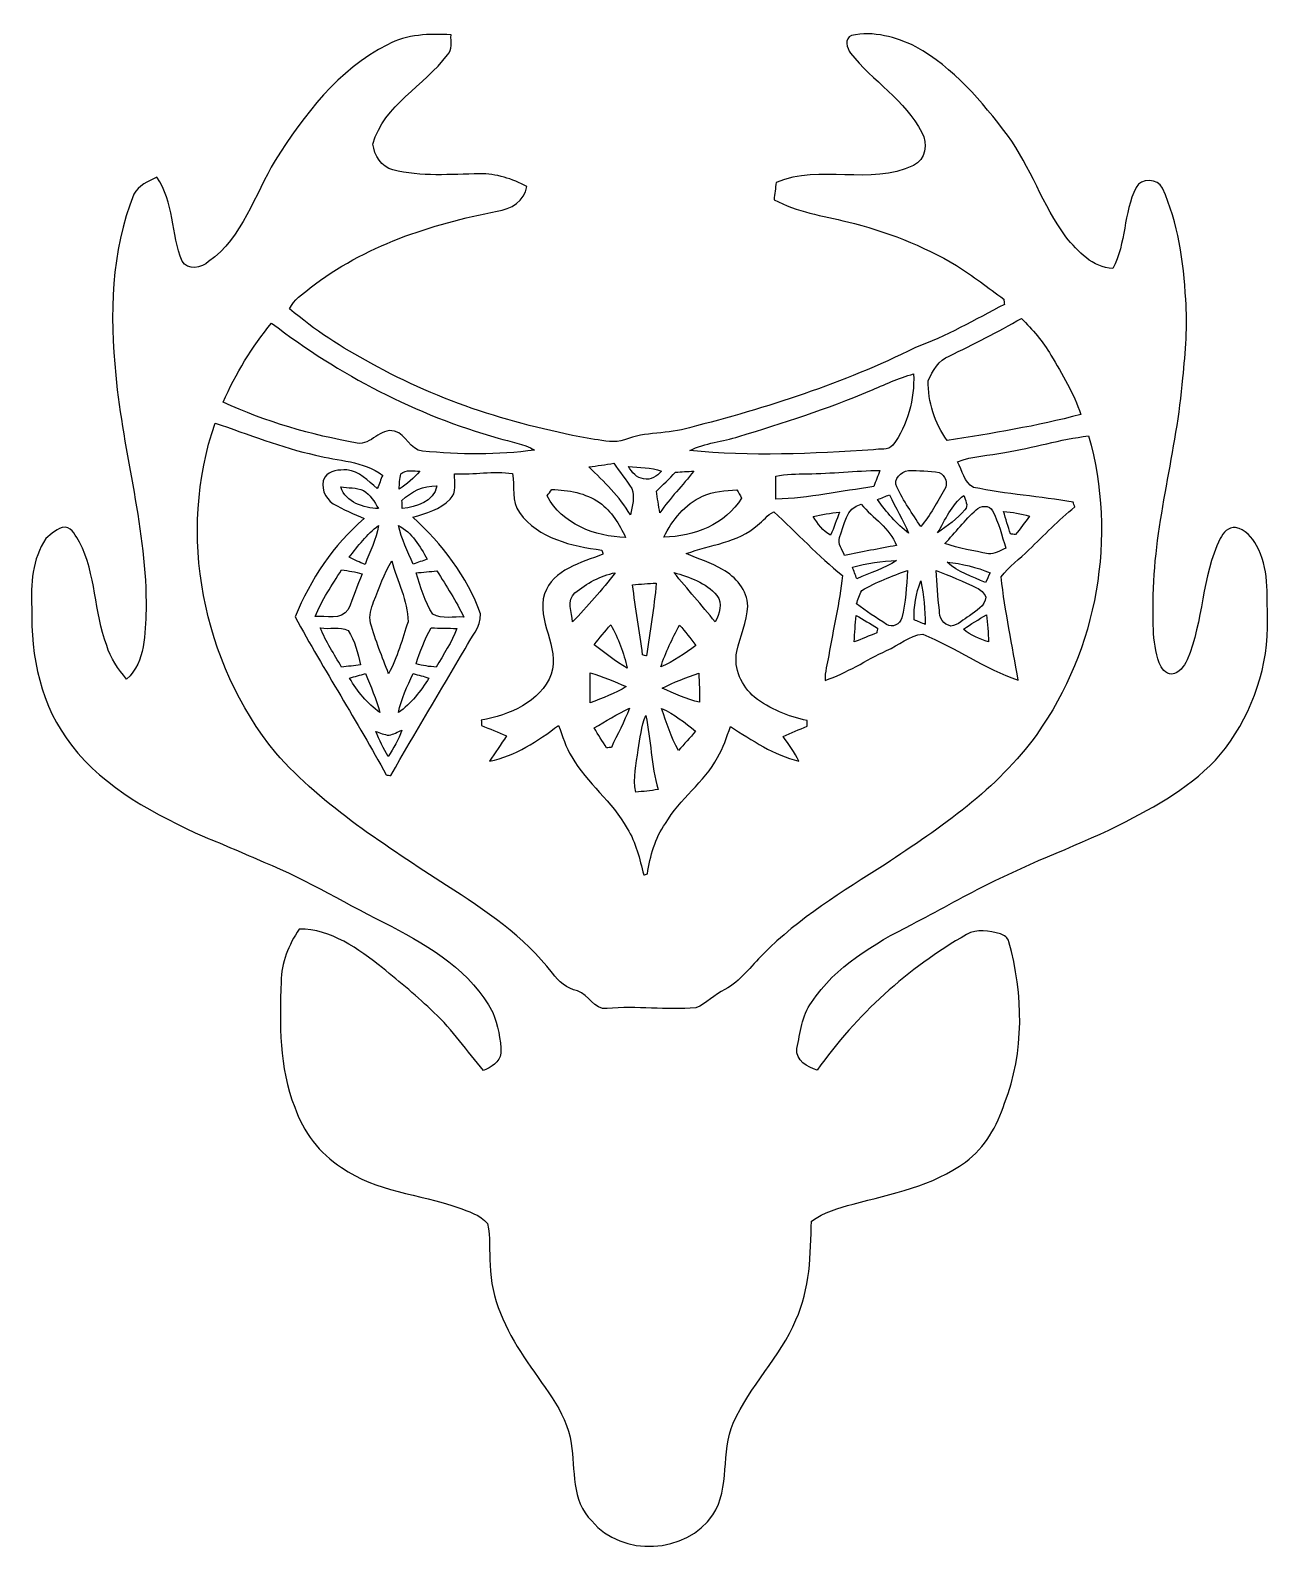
# Model space of a CAD drawing. Header units: centimetres. Extents: x -11.7 to 12, y -15 to 14.3.
import ezdxf

# ---------------------------------------------------------------- set-up
doc = ezdxf.new("R2010")
doc.units = ezdxf.units.CM
doc.header["$MEASUREMENT"] = 0
doc.layers.add('Layer 1', color=7, linetype='Continuous')

msp = doc.modelspace()

# ---------------------------------------------------------------- linework, layer by layer
at = {"layer": 'Layer 1', "color": 251}
for points, knots in [([(-4.85105, 14.02151), (-4.47993, 14.22506), (-4.04424, 14.23423), (-3.63185, 14.21201), (-3.63185, 14.21201), (-3.64137, 14.08112), (-3.59798, 13.92943), (-3.70205, 13.82642), (-3.70205, 13.82642), (-4.14302, 13.22917), (-4.91808, 12.87709), (-5.12868, 12.11615), (-5.12868, 12.11615), (-5.10469, 11.90449), (-4.96746, 11.67624), (-4.74839, 11.62156), (-4.74839, 11.62156), (-4.2037, 11.49138), (-3.63996, 11.53513), (-3.08575, 11.54959), (-3.08575, 11.54959), (-2.76895, 11.55136), (-2.45498, 11.4554), (-2.17805, 11.30476), (-2.17805, 11.30476), (-2.21721, 11.02184), (-2.48708, 10.8712), (-2.74884, 10.83169), (-2.74884, 10.83169), (-4.02131, 10.58439), (-5.29484, 10.16811), (-6.32989, 9.36307), (-6.32989, 9.36307), (-6.47488, 9.24701), (-6.64457, 9.13553), (-6.72606, 8.96197), (-6.72606, 8.96197), (-6.24981, 8.55521), (-5.72029, 8.21337), (-5.16855, 7.9188), (-5.16855, 7.9188), (-3.84598, 7.17374), (-2.3749, 6.72006), (-0.88441, 6.45619), (-0.88441, 6.45619), (-0.69603, 6.43255), (-0.49354, 6.37963), (-0.30798, 6.44843), (-0.30798, 6.44843), (0.08749, 6.61423), (0.52987, 6.54932), (0.93557, 6.68161), (0.93557, 6.68161), (2.41618, 7.05873), (3.88303, 7.52828), (5.25286, 8.21372), (5.25286, 8.21372), (5.85117, 8.43174), (6.40786, 8.74959), (6.96983, 9.04593), (6.96983, 9.04593), (6.96771, 9.07133), (6.96313, 9.12177), (6.96101, 9.14717), (6.96101, 9.14717), (6.65762, 9.36061), (6.36729, 9.59238), (6.05367, 9.79029), (6.05367, 9.79029), (5.40491, 10.17411), (4.69512, 10.45034), (3.96311, 10.62743), (3.96311, 10.62743), (3.48862, 10.74279), (2.99297, 10.81722), (2.55729, 11.05041), (2.55729, 11.05041), (2.57104, 11.16118), (2.5841, 11.27196), (2.5975, 11.38273), (2.5975, 11.38273), (3.43747, 11.73903), (4.39773, 11.31041), (5.22781, 11.70552), (5.22781, 11.70552), (5.45818, 11.81417), (5.51004, 12.12921), (5.38762, 12.33734), (5.38762, 12.33734), (5.07224, 12.96211), (4.44535, 13.32547), (4.0199, 13.8617), (4.0199, 13.8617), (3.95499, 13.9573), (3.89855, 14.14286), (4.04107, 14.1986), (4.04107, 14.1986), (4.46087, 14.29385), (4.89373, 14.16685), (5.27226, 13.98376), (5.27226, 13.98376), (5.99652, 13.58194), (6.53979, 12.93954), (7.0291, 12.28619), (7.0291, 12.28619), (7.47748, 11.68047), (7.70114, 10.94246), (8.15058, 10.33709), (8.15058, 10.33709), (8.38129, 10.05452), (8.66069, 9.75219), (9.05157, 9.73279), (9.05157, 9.73279), (9.30487, 10.2175), (9.24736, 10.79747), (9.49537, 11.2843), (9.49537, 11.2843), (9.58427, 11.47798), (9.91164, 11.45857), (10.00019, 11.27337), (10.00019, 11.27337), (10.30287, 10.60591), (10.40095, 9.86508), (10.44575, 9.14012), (10.44575, 9.14012), (10.48138, 8.63776), (10.44116, 8.13541), (10.39142, 7.63552), (10.39142, 7.63552), (10.27642, 6.23923), (9.84991, 4.88139), (9.8231, 3.47521), (9.8231, 3.47521), (9.82133, 3.04094), (9.79241, 2.59115), (9.93634, 2.17311), (9.93634, 2.17311), (9.97691, 2.07186), (10.05593, 1.95862), (10.17729, 1.95862), (10.17729, 1.95862), (10.31946, 1.97944), (10.41576, 2.10714), (10.4715, 2.23061), (10.4715, 2.23061), (10.79147, 2.97533), (10.74385, 3.82658), (11.10721, 4.55683), (11.10721, 4.55683), (11.15907, 4.67078), (11.26596, 4.78155), (11.40142, 4.76638), (11.40142, 4.76638), (11.5824, 4.73357), (11.71963, 4.58223), (11.80147, 4.42489), (11.80147, 4.42489), (12.04948, 4.00085), (11.99515, 3.48509), (12.01314, 3.0159), (12.01314, 3.0159), (12.03501, 2.13007), (11.73445, 1.24813), (11.20775, 0.5394), (11.20775, 0.5394), (10.71774, -0.09843), (9.99949, -0.49812), (9.30134, -0.86748), (9.30134, -0.86748), (8.42998, -1.31374), (7.49759, -1.62807), (6.63046, -2.08245), (6.63046, -2.08245), (6.14151, -2.31175), (5.6829, -2.59962), (5.19783, -2.83669), (5.19783, -2.83669), (4.47428, -3.20781), (3.73345, -3.6389), (3.27448, -4.33211), (3.27448, -4.33211), (3.09174, -4.59211), (3.05788, -4.9149), (2.99614, -5.21758), (2.99614, -5.21758), (2.96051, -5.44195), (3.20393, -5.57883), (3.38561, -5.63033), (3.38561, -5.63033), (4.13385, -4.56918), (5.11739, -3.67348), (6.24664, -3.03213), (6.24664, -3.03213), (6.44278, -2.91571), (6.68655, -2.95487), (6.89363, -3.02013), (6.89363, -3.02013), (6.96807, -3.04094), (7.03509, -3.0921), (7.05802, -3.169), (7.05802, -3.169), (7.33637, -4.17901), (7.35542, -5.27932), (6.97442, -6.26674), (6.97442, -6.26674), (6.83472, -6.6996), (6.59694, -7.11482), (6.22864, -7.39175), (6.22864, -7.39175), (5.59682, -7.85178), (4.81295, -8.00206), (4.07211, -8.19714), (4.07211, -8.19714), (3.79166, -8.26629), (3.51367, -8.36048), (3.27272, -8.52346), (3.27272, -8.52346), (3.25684, -9.16129), (3.24873, -9.82521), (2.97639, -10.41682), (2.97639, -10.41682), (2.67335, -11.13367), (2.09374, -11.68823), (1.77377, -12.3952), (1.77377, -12.3952), (1.53282, -12.95717), (1.72685, -13.62675), (1.38571, -14.15591), (1.38571, -14.15591), (0.87066, -14.90416), (-0.35489, -14.97083), (-0.93663, -14.27127), (-0.93663, -14.27127), (-1.33632, -13.88181), (-1.2513, -13.28808), (-1.32786, -12.78784), (-1.32786, -12.78784), (-1.42381, -12.13944), (-1.90112, -11.66036), (-2.23449, -11.12379), (-2.23449, -11.12379), (-2.58833, -10.60415), (-2.86985, -10.00584), (-2.88184, -9.36625), (-2.88184, -9.36625), (-2.90442, -9.10096), (-2.87655, -8.83285), (-2.93017, -8.57074), (-2.93017, -8.57074), (-3.07446, -8.40211), (-3.29883, -8.33931), (-3.4992, -8.26382), (-3.4992, -8.26382), (-4.23863, -7.99994), (-5.07506, -7.96678), (-5.72876, -7.49441), (-5.72876, -7.49441), (-6.1528, -7.23336), (-6.46642, -6.80967), (-6.62623, -6.34118), (-6.62623, -6.34118), (-6.92926, -5.58059), (-6.9148, -4.74274), (-6.88904, -3.93876), (-6.88904, -3.93876), (-6.88446, -3.57505), (-6.74017, -3.22827), (-6.54368, -2.9277), (-6.54368, -2.9277), (-5.9242, -2.92347), (-5.40914, -3.3087), (-4.94348, -3.67277), (-4.94348, -3.67277), (-4.60798, -3.94758), (-4.27214, -4.2231), (-3.95923, -4.52367), (-3.95923, -4.52367), (-3.60433, -4.86163), (-3.32387, -5.26591), (-3.01061, -5.64021), (-3.01061, -5.64021), (-2.86456, -5.57177), (-2.69699, -5.48499), (-2.67476, -5.30366), (-2.67476, -5.30366), (-2.67864, -5.03873), (-2.73544, -4.77167), (-2.82998, -4.52473), (-2.82998, -4.52473), (-3.24062, -3.74721), (-4.02308, -3.26672), (-4.77943, -2.87373), (-4.77943, -2.87373), (-5.59576, -2.47121), (-6.37364, -1.99108), (-7.21607, -1.64324), (-7.21607, -1.64324), (-7.59566, -1.48061), (-7.97243, -1.31269), (-8.3566, -1.16099), (-8.3566, -1.16099), (-9.29746, -0.73343), (-10.25984, -0.23848), (-10.90436, 0.59443), (-10.90436, 0.59443), (-11.4868, 1.33456), (-11.68894, 2.30293), (-11.66495, 3.22792), (-11.66495, 3.22792), (-11.68894, 3.68229), (-11.65684, 4.1656), (-11.39684, 4.55542), (-11.39684, 4.55542), (-11.28889, 4.64467), (-11.17565, 4.76497), (-11.02713, 4.77485), (-11.02713, 4.77485), (-10.88214, 4.75544), (-10.82005, 4.59952), (-10.75267, 4.49051), (-10.75267, 4.49051), (-10.42917, 3.87562), (-10.47362, 3.15172), (-10.22985, 2.51001), (-10.22985, 2.51001), (-10.15788, 2.26624), (-10.01183, 2.05458), (-9.84814, 1.86372), (-9.84814, 1.86372), (-9.47455, 2.19639), (-9.50031, 2.73544), (-9.47491, 3.19193), (-9.47491, 3.19193), (-9.45656, 4.71241), (-9.91658, 6.18208), (-10.05628, 7.68738), (-10.05628, 7.68738), (-10.17517, 8.84943), (-10.14871, 10.05911), (-9.70986, 11.15624), (-9.70986, 11.15624), (-9.62801, 11.3284), (-9.42904, 11.40037), (-9.27171, 11.48539), (-9.27171, 11.48539), (-8.9341, 11.00808), (-9.00113, 10.39566), (-8.78664, 9.87249), (-8.78664, 9.87249), (-8.68363, 9.69363), (-8.4074, 9.73843), (-8.27617, 9.86472), (-8.27617, 9.86472), (-7.61541, 10.33251), (-7.40481, 11.14284), (-7.00193, 11.80077), (-7.00193, 11.80077), (-6.45195, 12.67566), (-5.79191, 13.5449), (-4.85105, 14.02151), (-4.85105, 14.02151), (-4.85105, 14.02151), (-4.85105, 14.02151), (-4.85105, 14.02151)], [0, 0, 0, 0, 0.01086957, 0.01086957, 0.01086957, 0.01086957, 0.02173913, 0.02173913, 0.02173913, 0.02173913, 0.0326087, 0.0326087, 0.0326087, 0.0326087, 0.04347826, 0.04347826, 0.04347826, 0.04347826, 0.05434783, 0.05434783, 0.05434783, 0.05434783, 0.06521739, 0.06521739, 0.06521739, 0.06521739, 0.07608696, 0.07608696, 0.07608696, 0.07608696, 0.08695652, 0.08695652, 0.08695652, 0.08695652, 0.09782609, 0.09782609, 0.09782609, 0.09782609, 0.10869565, 0.10869565, 0.10869565, 0.10869565, 0.11956522, 0.11956522, 0.11956522, 0.11956522, 0.13043478, 0.13043478, 0.13043478, 0.13043478, 0.14130435, 0.14130435, 0.14130435, 0.14130435, 0.15217391, 0.15217391, 0.15217391, 0.15217391, 0.16304348, 0.16304348, 0.16304348, 0.16304348, 0.17391304, 0.17391304, 0.17391304, 0.17391304, 0.18478261, 0.18478261, 0.18478261, 0.18478261, 0.19565217, 0.19565217, 0.19565217, 0.19565217, 0.20652174, 0.20652174, 0.20652174, 0.20652174, 0.2173913, 0.2173913, 0.2173913, 0.2173913, 0.22826087, 0.22826087, 0.22826087, 0.22826087, 0.23913043, 0.23913043, 0.23913043, 0.23913043, 0.25, 0.25, 0.25, 0.25, 0.26086957, 0.26086957, 0.26086957, 0.26086957, 0.27173913, 0.27173913, 0.27173913, 0.27173913, 0.2826087, 0.2826087, 0.2826087, 0.2826087, 0.29347826, 0.29347826, 0.29347826, 0.29347826, 0.30434783, 0.30434783, 0.30434783, 0.30434783, 0.31521739, 0.31521739, 0.31521739, 0.31521739, 0.32608696, 0.32608696, 0.32608696, 0.32608696, 0.33695652, 0.33695652, 0.33695652, 0.33695652, 0.34782609, 0.34782609, 0.34782609, 0.34782609, 0.35869565, 0.35869565, 0.35869565, 0.35869565, 0.36956522, 0.36956522, 0.36956522, 0.36956522, 0.38043478, 0.38043478, 0.38043478, 0.38043478, 0.39130435, 0.39130435, 0.39130435, 0.39130435, 0.40217391, 0.40217391, 0.40217391, 0.40217391, 0.41304348, 0.41304348, 0.41304348, 0.41304348, 0.42391304, 0.42391304, 0.42391304, 0.42391304, 0.43478261, 0.43478261, 0.43478261, 0.43478261, 0.44565217, 0.44565217, 0.44565217, 0.44565217, 0.45652174, 0.45652174, 0.45652174, 0.45652174, 0.4673913, 0.4673913, 0.4673913, 0.4673913, 0.47826087, 0.47826087, 0.47826087, 0.47826087, 0.48913043, 0.48913043, 0.48913043, 0.48913043, 0.5, 0.5, 0.5, 0.5, 0.51086957, 0.51086957, 0.51086957, 0.51086957, 0.52173913, 0.52173913, 0.52173913, 0.52173913, 0.5326087, 0.5326087, 0.5326087, 0.5326087, 0.54347826, 0.54347826, 0.54347826, 0.54347826, 0.55434783, 0.55434783, 0.55434783, 0.55434783, 0.56521739, 0.56521739, 0.56521739, 0.56521739, 0.57608696, 0.57608696, 0.57608696, 0.57608696, 0.58695652, 0.58695652, 0.58695652, 0.58695652, 0.59782609, 0.59782609, 0.59782609, 0.59782609, 0.60869565, 0.60869565, 0.60869565, 0.60869565, 0.61956522, 0.61956522, 0.61956522, 0.61956522, 0.63043478, 0.63043478, 0.63043478, 0.63043478, 0.64130435, 0.64130435, 0.64130435, 0.64130435, 0.65217391, 0.65217391, 0.65217391, 0.65217391, 0.66304348, 0.66304348, 0.66304348, 0.66304348, 0.67391304, 0.67391304, 0.67391304, 0.67391304, 0.68478261, 0.68478261, 0.68478261, 0.68478261, 0.69565217, 0.69565217, 0.69565217, 0.69565217, 0.70652174, 0.70652174, 0.70652174, 0.70652174, 0.7173913, 0.7173913, 0.7173913, 0.7173913, 0.72826087, 0.72826087, 0.72826087, 0.72826087, 0.73913043, 0.73913043, 0.73913043, 0.73913043, 0.75, 0.75, 0.75, 0.75, 0.76086957, 0.76086957, 0.76086957, 0.76086957, 0.77173913, 0.77173913, 0.77173913, 0.77173913, 0.7826087, 0.7826087, 0.7826087, 0.7826087, 0.79347826, 0.79347826, 0.79347826, 0.79347826, 0.80434783, 0.80434783, 0.80434783, 0.80434783, 0.81521739, 0.81521739, 0.81521739, 0.81521739, 0.82608696, 0.82608696, 0.82608696, 0.82608696, 0.83695652, 0.83695652, 0.83695652, 0.83695652, 0.84782609, 0.84782609, 0.84782609, 0.84782609, 0.85869565, 0.85869565, 0.85869565, 0.85869565, 0.86956522, 0.86956522, 0.86956522, 0.86956522, 0.88043478, 0.88043478, 0.88043478, 0.88043478, 0.89130435, 0.89130435, 0.89130435, 0.89130435, 0.90217391, 0.90217391, 0.90217391, 0.90217391, 0.91304348, 0.91304348, 0.91304348, 0.91304348, 0.92391304, 0.92391304, 0.92391304, 0.92391304, 0.93478261, 0.93478261, 0.93478261, 0.93478261, 0.94565217, 0.94565217, 0.94565217, 0.94565217, 0.95652174, 0.95652174, 0.95652174, 0.95652174, 0.9673913, 0.9673913, 0.9673913, 0.9673913, 0.97826087, 0.97826087, 0.97826087, 0.97826087, 1, 1, 1, 1]), ([(-7.99712, 7.17444), (-7.18573, 6.78956), (-6.31084, 6.54544), (-5.42925, 6.38563), (-5.42925, 6.38563), (-5.16043, 6.34294), (-4.99428, 6.68831), (-4.71488, 6.61599), (-4.71488, 6.61599), (-4.48345, 6.55849), (-4.42278, 6.25157), (-4.17689, 6.23464), (-4.17689, 6.23464), (-3.46463, 6.16303), (-2.73932, 6.15456), (-2.02988, 6.2544), (-2.02988, 6.2544), (-2.24578, 6.37575), (-2.4952, 6.4135), (-2.72909, 6.483), (-2.72909, 6.483), (-4.30213, 6.92503), (-5.77462, 7.69373), (-7.06896, 8.68609), (-7.06896, 8.68609), (-7.45243, 8.23172), (-7.75582, 7.71631), (-7.99712, 7.17444), (-7.99712, 7.17444), (-7.99712, 7.17444), (-7.99712, 7.17444), (-7.99712, 7.17444)], [0, 0, 0, 0, 0.11111111, 0.11111111, 0.11111111, 0.11111111, 0.22222222, 0.22222222, 0.22222222, 0.22222222, 0.33333333, 0.33333333, 0.33333333, 0.33333333, 0.44444444, 0.44444444, 0.44444444, 0.44444444, 0.55555556, 0.55555556, 0.55555556, 0.55555556, 0.66666667, 0.66666667, 0.66666667, 0.66666667, 0.77777778, 0.77777778, 0.77777778, 0.77777778, 1, 1, 1, 1]), ([(5.9115, 8.05462), (5.70759, 7.97877), (5.59894, 7.77416), (5.51251, 7.5886), (5.51251, 7.5886), (5.49804, 7.17585), (5.63915, 6.77157), (5.8734, 6.43396), (5.8734, 6.43396), (6.73206, 6.57225), (7.59284, 6.71089), (8.43421, 6.93491), (8.43421, 6.93491), (8.30121, 7.34025), (8.07755, 7.70784), (7.86236, 8.07332), (7.86236, 8.07332), (7.71066, 8.33579), (7.50887, 8.56333), (7.29544, 8.77641), (7.29544, 8.77641), (6.84424, 8.51711), (6.37893, 8.28287), (5.9115, 8.05462), (5.9115, 8.05462), (5.9115, 8.05462), (5.9115, 8.05462), (5.9115, 8.05462)], [0, 0, 0, 0, 0.125, 0.125, 0.125, 0.125, 0.25, 0.25, 0.25, 0.25, 0.375, 0.375, 0.375, 0.375, 0.5, 0.5, 0.5, 0.5, 0.625, 0.625, 0.625, 0.625, 0.75, 0.75, 0.75, 0.75, 1, 1, 1, 1]), ([(4.39314, 7.38928), (3.57787, 7.04003), (2.72944, 6.7758), (1.88348, 6.51334), (1.88348, 6.51334), (1.57233, 6.41597), (1.23754, 6.39163), (0.94262, 6.24734), (0.94262, 6.24734), (2.11067, 6.11717), (3.29248, 6.18913), (4.46334, 6.25898), (4.46334, 6.25898), (4.58082, 6.28086), (4.74239, 6.24452), (4.83588, 6.34471), (4.83588, 6.34471), (5.11881, 6.73841), (5.25462, 7.22701), (5.22993, 7.71137), (5.22993, 7.71137), (4.93995, 7.63552), (4.66937, 7.50252), (4.39314, 7.38928), (4.39314, 7.38928), (4.39314, 7.38928), (4.39314, 7.38928), (4.39314, 7.38928)], [0, 0, 0, 0, 0.125, 0.125, 0.125, 0.125, 0.25, 0.25, 0.25, 0.25, 0.375, 0.375, 0.375, 0.375, 0.5, 0.5, 0.5, 0.5, 0.625, 0.625, 0.625, 0.625, 0.75, 0.75, 0.75, 0.75, 1, 1, 1, 1]), ([(-8.15375, 6.77051), (-8.88083, 4.65138), (-8.40281, 2.18334), (-6.99135, 0.45226), (-6.99135, 0.45226), (-6.06707, -0.59337), (-4.87116, -1.33138), (-3.71863, -2.09515), (-3.71863, -2.09515), (-2.97674, -2.56293), (-2.2292, -3.06564), (-1.69086, -3.77119), (-1.69086, -3.77119), (-1.57163, -3.93383), (-1.4097, -4.06259), (-1.21003, -4.11233), (-1.21003, -4.11233), (-0.99307, -4.18183), (-0.89253, -4.48028), (-0.64241, -4.44923), (-0.64241, -4.44923), (-0.07514, -4.39879), (0.49248, -4.48134), (1.05904, -4.43936), (1.05904, -4.43936), (1.26118, -4.35222), (1.41852, -4.18641), (1.61396, -4.08446), (1.61396, -4.08446), (1.91558, -3.92924), (2.11243, -3.63996), (2.34774, -3.40572), (2.34774, -3.40572), (3.03389, -2.71639), (3.86927, -2.20521), (4.68559, -1.68698), (4.68559, -1.68698), (5.74957, -0.98496), (6.83789, -0.24589), (7.59037, 0.80433), (7.59037, 0.80433), (8.75418, 2.43381), (9.13165, 4.59952), (8.58379, 6.52604), (8.58379, 6.52604), (8.04263, 6.4583), (7.51911, 6.29638), (6.98112, 6.20959), (6.98112, 6.20959), (6.67914, 6.14045), (6.35988, 6.14645), (6.0706, 6.0258), (6.0706, 6.0258), (6.17255, 5.87093), (6.19513, 5.62469), (6.37928, 5.53861), (6.37928, 5.53861), (7.00899, 5.40597), (7.65422, 5.36469), (8.28887, 5.25639), (8.28887, 5.25639), (8.29627, 5.23311), (8.31144, 5.18654), (8.31885, 5.16326), (8.31885, 5.16326), (8.007, 4.91067), (7.73148, 4.61821), (7.43938, 4.34375), (7.43938, 4.34375), (7.26369, 4.16842), (7.05802, 4.01884), (6.90633, 3.8227), (6.90633, 3.8227), (6.98641, 3.15877), (7.12082, 2.5019), (7.23477, 1.84256), (7.23477, 1.84256), (6.59412, 2.0641), (6.03321, 2.46556), (5.40879, 2.72309), (5.40879, 2.72309), (5.15303, 2.70722), (4.94418, 2.50931), (4.71276, 2.40983), (4.71276, 2.40983), (4.31835, 2.22709), (3.95005, 1.97732), (3.53766, 1.83833), (3.53766, 1.83833), (3.52601, 1.99954), (3.57928, 2.15583), (3.60433, 2.31352), (3.60433, 2.31352), (3.69076, 2.82469), (3.81282, 3.33022), (3.86927, 3.84634), (3.86927, 3.84634), (3.40113, 4.22169), (2.99614, 4.66619), (2.55199, 5.06659), (2.55199, 5.06659), (2.42641, 5.01403), (2.3495, 4.89303), (2.24261, 4.81401), (2.24261, 4.81401), (1.86408, 4.47746), (1.32962, 4.43971), (0.87454, 4.26791), (0.87454, 4.26791), (1.10455, 4.16419), (1.3529, 4.09998), (1.56774, 3.96346), (1.56774, 3.96346), (1.82562, 3.82834), (2.04541, 3.56447), (2.05246, 3.26355), (2.05246, 3.26355), (2.03729, 2.96228), (1.91206, 2.68111), (1.84538, 2.39042), (1.84538, 2.39042), (1.77165, 2.06304), (1.94169, 1.72755), (2.18511, 1.51518), (2.18511, 1.51518), (2.47897, 1.29011), (2.83034, 1.15041), (3.18876, 1.06715), (3.18876, 1.06715), (3.19017, 1.0414), (3.19334, 0.98989), (3.19476, 0.96449), (3.19476, 0.96449), (3.042, 0.89429), (2.88572, 0.83291), (2.73297, 0.76376), (2.73297, 0.76376), (2.83986, 0.61031), (2.95134, 0.45826), (3.03389, 0.28963), (3.03389, 0.28963), (2.55199, 0.40675), (2.13678, 0.69144), (1.72367, 0.95215), (1.72367, 0.95215), (1.64853, 0.75248), (1.58362, 0.5461), (1.47567, 0.36054), (1.47567, 0.36054), (1.21955, -0.11783), (0.74859, -0.43074), (0.47942, -0.90135), (0.47942, -0.90135), (0.27305, -1.18357), (0.18733, -1.52718), (0.12982, -1.8669), (0.12982, -1.8669), (0.11254, -1.87254), (0.07726, -1.88419), (0.05962, -1.89018), (0.05962, -1.89018), (-0.01905, -1.58397), (-0.08643, -1.26859), (-0.25647, -0.9973), (-0.25647, -0.9973), (-0.5394, -0.48613), (-1.02941, -0.133), (-1.31868, 0.37359), (-1.31868, 0.37359), (-1.43581, 0.55951), (-1.49613, 0.77188), (-1.57198, 0.97578), (-1.57198, 0.97578), (-1.96991, 0.6791), (-2.39783, 0.39053), (-2.89243, 0.28928), (-2.89243, 0.28928), (-2.79259, 0.45579), (-2.67088, 0.60784), (-2.57175, 0.77505), (-2.57175, 0.77505), (-2.73015, 0.84279), (-2.88925, 0.91017), (-3.048, 0.97578), (-3.048, 0.97578), (-3.04906, 1.00083), (-3.05118, 1.05163), (-3.05223, 1.07668), (-3.05223, 1.07668), (-2.52271, 1.17828), (-1.92334, 1.4157), (-1.71027, 1.95721), (-1.71027, 1.95721), (-1.53776, 2.47932), (-2.00872, 2.97956), (-1.83903, 3.49779), (-1.83903, 3.49779), (-1.67852, 3.96663), (-1.13171, 4.09328), (-0.72178, 4.25803), (-0.72178, 4.25803), (-0.72672, 4.27778), (-0.7366, 4.31659), (-0.74154, 4.33599), (-0.74154, 4.33599), (-1.31339, 4.41537), (-1.96286, 4.55154), (-2.31916, 5.05389), (-2.31916, 5.05389), (-2.48003, 5.27297), (-2.40665, 5.55378), (-2.45392, 5.80284), (-2.45392, 5.80284), (-2.82011, 5.85435), (-3.19511, 5.78344), (-3.56411, 5.79896), (-3.56411, 5.79896), (-3.56694, 5.63492), (-3.51719, 5.43525), (-3.6509, 5.31036), (-3.6509, 5.31036), (-3.83787, 5.11563), (-4.11127, 5.04155), (-4.3628, 4.96817), (-4.3628, 4.96817), (-3.80612, 4.45347), (-3.32105, 3.83328), (-3.06599, 3.11326), (-3.06599, 3.11326), (-3.05611, 2.85609), (-3.2579, 2.66312), (-3.36303, 2.44687), (-3.36303, 2.44687), (-3.83434, 1.63548), (-4.32188, 0.83291), (-4.78473, 0.01623), (-4.78473, 0.01623), (-4.80695, 0.0187), (-4.85105, 0.02364), (-4.87327, 0.02575), (-4.87327, 0.02575), (-5.42925, 1.05163), (-6.06249, 2.03341), (-6.62093, 3.05753), (-6.62093, 3.05753), (-6.32495, 3.77331), (-5.88821, 4.43759), (-5.29414, 4.94065), (-5.29414, 4.94065), (-5.49381, 5.03132), (-5.70054, 5.10928), (-5.88786, 5.22499), (-5.88786, 5.22499), (-6.04943, 5.32941), (-6.14856, 5.55166), (-6.05261, 5.73476), (-6.05261, 5.73476), (-5.963, 5.86669), (-5.77286, 5.87622), (-5.63033, 5.87128), (-5.63033, 5.87128), (-5.38551, 5.85294), (-5.22323, 5.66314), (-5.0486, 5.5185), (-5.0486, 5.5185), (-4.99745, 5.59329), (-4.98475, 5.69348), (-4.93959, 5.76862), (-4.93959, 5.76862), (-5.31354, 6.05084), (-5.79473, 6.0392), (-6.22723, 6.15774), (-6.22723, 6.15774), (-6.88904, 6.29638), (-7.51381, 6.56026), (-8.15375, 6.77051), (-8.15375, 6.77051), (-8.15375, 6.77051), (-8.15375, 6.77051), (-8.15375, 6.77051)], [0, 0, 0, 0, 0.01408451, 0.01408451, 0.01408451, 0.01408451, 0.02816901, 0.02816901, 0.02816901, 0.02816901, 0.04225352, 0.04225352, 0.04225352, 0.04225352, 0.05633803, 0.05633803, 0.05633803, 0.05633803, 0.07042254, 0.07042254, 0.07042254, 0.07042254, 0.08450704, 0.08450704, 0.08450704, 0.08450704, 0.09859155, 0.09859155, 0.09859155, 0.09859155, 0.11267606, 0.11267606, 0.11267606, 0.11267606, 0.12676056, 0.12676056, 0.12676056, 0.12676056, 0.14084507, 0.14084507, 0.14084507, 0.14084507, 0.15492958, 0.15492958, 0.15492958, 0.15492958, 0.16901408, 0.16901408, 0.16901408, 0.16901408, 0.18309859, 0.18309859, 0.18309859, 0.18309859, 0.1971831, 0.1971831, 0.1971831, 0.1971831, 0.21126761, 0.21126761, 0.21126761, 0.21126761, 0.22535211, 0.22535211, 0.22535211, 0.22535211, 0.23943662, 0.23943662, 0.23943662, 0.23943662, 0.25352113, 0.25352113, 0.25352113, 0.25352113, 0.26760563, 0.26760563, 0.26760563, 0.26760563, 0.28169014, 0.28169014, 0.28169014, 0.28169014, 0.29577465, 0.29577465, 0.29577465, 0.29577465, 0.30985915, 0.30985915, 0.30985915, 0.30985915, 0.32394366, 0.32394366, 0.32394366, 0.32394366, 0.33802817, 0.33802817, 0.33802817, 0.33802817, 0.35211268, 0.35211268, 0.35211268, 0.35211268, 0.36619718, 0.36619718, 0.36619718, 0.36619718, 0.38028169, 0.38028169, 0.38028169, 0.38028169, 0.3943662, 0.3943662, 0.3943662, 0.3943662, 0.4084507, 0.4084507, 0.4084507, 0.4084507, 0.42253521, 0.42253521, 0.42253521, 0.42253521, 0.43661972, 0.43661972, 0.43661972, 0.43661972, 0.45070423, 0.45070423, 0.45070423, 0.45070423, 0.46478873, 0.46478873, 0.46478873, 0.46478873, 0.47887324, 0.47887324, 0.47887324, 0.47887324, 0.49295775, 0.49295775, 0.49295775, 0.49295775, 0.50704225, 0.50704225, 0.50704225, 0.50704225, 0.52112676, 0.52112676, 0.52112676, 0.52112676, 0.53521127, 0.53521127, 0.53521127, 0.53521127, 0.54929577, 0.54929577, 0.54929577, 0.54929577, 0.56338028, 0.56338028, 0.56338028, 0.56338028, 0.57746479, 0.57746479, 0.57746479, 0.57746479, 0.5915493, 0.5915493, 0.5915493, 0.5915493, 0.6056338, 0.6056338, 0.6056338, 0.6056338, 0.61971831, 0.61971831, 0.61971831, 0.61971831, 0.63380282, 0.63380282, 0.63380282, 0.63380282, 0.64788732, 0.64788732, 0.64788732, 0.64788732, 0.66197183, 0.66197183, 0.66197183, 0.66197183, 0.67605634, 0.67605634, 0.67605634, 0.67605634, 0.69014085, 0.69014085, 0.69014085, 0.69014085, 0.70422535, 0.70422535, 0.70422535, 0.70422535, 0.71830986, 0.71830986, 0.71830986, 0.71830986, 0.73239437, 0.73239437, 0.73239437, 0.73239437, 0.74647887, 0.74647887, 0.74647887, 0.74647887, 0.76056338, 0.76056338, 0.76056338, 0.76056338, 0.77464789, 0.77464789, 0.77464789, 0.77464789, 0.78873239, 0.78873239, 0.78873239, 0.78873239, 0.8028169, 0.8028169, 0.8028169, 0.8028169, 0.81690141, 0.81690141, 0.81690141, 0.81690141, 0.83098592, 0.83098592, 0.83098592, 0.83098592, 0.84507042, 0.84507042, 0.84507042, 0.84507042, 0.85915493, 0.85915493, 0.85915493, 0.85915493, 0.87323944, 0.87323944, 0.87323944, 0.87323944, 0.88732394, 0.88732394, 0.88732394, 0.88732394, 0.90140845, 0.90140845, 0.90140845, 0.90140845, 0.91549296, 0.91549296, 0.91549296, 0.91549296, 0.92957746, 0.92957746, 0.92957746, 0.92957746, 0.94366197, 0.94366197, 0.94366197, 0.94366197, 0.95774648, 0.95774648, 0.95774648, 0.95774648, 0.97183099, 0.97183099, 0.97183099, 0.97183099, 1, 1, 1, 1]), ([(-4.59387, 5.79579), (-4.62068, 5.70159), (-4.61786, 5.60317), (-4.62562, 5.5051), (-4.62562, 5.5051), (-4.47322, 5.59364), (-4.34799, 5.71959), (-4.22734, 5.84588), (-4.22734, 5.84588), (-4.34869, 5.85611), (-4.49333, 5.88469), (-4.59387, 5.79579), (-4.59387, 5.79579), (-4.59387, 5.79579), (-4.59387, 5.79579), (-4.59387, 5.79579)], [0, 0, 0, 0, 0.2, 0.2, 0.2, 0.2, 0.4, 0.4, 0.4, 0.4, 0.6, 0.6, 0.6, 0.6, 1, 1, 1, 1]), ([(-0.98989, 5.93055), (-0.69779, 5.64797), (-0.40464, 5.36399), (-0.19509, 5.01156), (-0.19509, 5.01156), (-0.16228, 5.17772), (-0.10442, 5.35234), (-0.16757, 5.51744), (-0.16757, 5.51744), (-0.27834, 5.68325), (-0.4064, 5.83671), (-0.51435, 6.00463), (-0.51435, 6.00463), (-0.67098, 5.96794), (-0.83114, 5.95348), (-0.98989, 5.93055), (-0.98989, 5.93055), (-0.98989, 5.93055), (-0.98989, 5.93055), (-0.98989, 5.93055)], [0, 0, 0, 0, 0.16666667, 0.16666667, 0.16666667, 0.16666667, 0.33333333, 0.33333333, 0.33333333, 0.33333333, 0.5, 0.5, 0.5, 0.5, 0.66666667, 0.66666667, 0.66666667, 0.66666667, 1, 1, 1, 1]), ([(-0.23319, 5.93513), (-0.16298, 5.83212), (-0.07867, 5.71429), (0.05715, 5.70301), (0.05715, 5.70301), (0.19967, 5.66138), (0.31327, 5.75557), (0.40076, 5.8487), (0.40076, 5.8487), (0.19897, 5.92279), (-0.02187, 5.91961), (-0.23319, 5.93513), (-0.23319, 5.93513), (-0.23319, 5.93513), (-0.23319, 5.93513), (-0.23319, 5.93513)], [0, 0, 0, 0, 0.2, 0.2, 0.2, 0.2, 0.4, 0.4, 0.4, 0.4, 0.6, 0.6, 0.6, 0.6, 1, 1, 1, 1]), ([(3.19193, 5.79967), (2.9905, 5.79226), (2.788, 5.79579), (2.59045, 5.75204), (2.59045, 5.75204), (2.5908, 5.64233), (2.59186, 5.42255), (2.59221, 5.31283), (2.59221, 5.31283), (3.22298, 5.33012), (3.84387, 5.46806), (4.46793, 5.55272), (4.46793, 5.55272), (4.50674, 5.65644), (4.54625, 5.76016), (4.58399, 5.86423), (4.58399, 5.86423), (4.11903, 5.85858), (3.65689, 5.80037), (3.19193, 5.79967), (3.19193, 5.79967), (3.19193, 5.79967), (3.19193, 5.79967), (3.19193, 5.79967)], [0, 0, 0, 0, 0.14285714, 0.14285714, 0.14285714, 0.14285714, 0.28571429, 0.28571429, 0.28571429, 0.28571429, 0.42857143, 0.42857143, 0.42857143, 0.42857143, 0.57142857, 0.57142857, 0.57142857, 0.57142857, 0.71428571, 0.71428571, 0.71428571, 0.71428571, 1, 1, 1, 1]), ([(4.91102, 5.54602), (5.0359, 5.27756), (5.20806, 5.03379), (5.36998, 4.78684), (5.36998, 4.78684), (5.55272, 5.00309), (5.68149, 5.2578), (5.82471, 5.50016), (5.82471, 5.50016), (5.90409, 5.60952), (5.83565, 5.7718), (5.72241, 5.82542), (5.72241, 5.82542), (5.52697, 5.85223), (5.32836, 5.86423), (5.13186, 5.85929), (5.13186, 5.85929), (4.99075, 5.84412), (4.83482, 5.69348), (4.91102, 5.54602), (4.91102, 5.54602), (4.91102, 5.54602), (4.91102, 5.54602), (4.91102, 5.54602)], [0, 0, 0, 0, 0.14285714, 0.14285714, 0.14285714, 0.14285714, 0.28571429, 0.28571429, 0.28571429, 0.28571429, 0.42857143, 0.42857143, 0.42857143, 0.42857143, 0.57142857, 0.57142857, 0.57142857, 0.57142857, 0.71428571, 0.71428571, 0.71428571, 0.71428571, 1, 1, 1, 1]), ([(-4.57306, 5.28532), (-4.57129, 5.24792), (-4.56777, 5.17313), (-4.566, 5.13574), (-4.566, 5.13574), (-4.29683, 5.16114), (-3.95993, 5.26027), (-3.90454, 5.56542), (-3.90454, 5.56542), (-4.16348, 5.57636), (-4.39138, 5.46065), (-4.57306, 5.28532), (-4.57306, 5.28532), (-4.57306, 5.28532), (-4.57306, 5.28532), (-4.57306, 5.28532)], [0, 0, 0, 0, 0.2, 0.2, 0.2, 0.2, 0.4, 0.4, 0.4, 0.4, 0.6, 0.6, 0.6, 0.6, 1, 1, 1, 1]), ([(0.66851, 5.82789), (0.54857, 5.70548), (0.42651, 5.58518), (0.30233, 5.467), (0.30233, 5.467), (0.32244, 5.32836), (0.34537, 5.19007), (0.36971, 5.05143), (0.36971, 5.05143), (0.56268, 5.33541), (0.81033, 5.5753), (1.01776, 5.84729), (1.01776, 5.84729), (0.90135, 5.84376), (0.78387, 5.836), (0.66851, 5.82789), (0.66851, 5.82789), (0.66851, 5.82789), (0.66851, 5.82789), (0.66851, 5.82789)], [0, 0, 0, 0, 0.16666667, 0.16666667, 0.16666667, 0.16666667, 0.33333333, 0.33333333, 0.33333333, 0.33333333, 0.5, 0.5, 0.5, 0.5, 0.66666667, 0.66666667, 0.66666667, 0.66666667, 1, 1, 1, 1]), ([(-5.74463, 5.54602), (-5.64727, 5.24334), (-5.30754, 5.14491), (-5.0232, 5.13186), (-5.0232, 5.13186), (-5.09905, 5.26239), (-5.18266, 5.39856), (-5.31178, 5.48146), (-5.31178, 5.48146), (-5.44654, 5.54073), (-5.60282, 5.52344), (-5.74463, 5.54602), (-5.74463, 5.54602), (-5.74463, 5.54602), (-5.74463, 5.54602), (-5.74463, 5.54602)], [0, 0, 0, 0, 0.2, 0.2, 0.2, 0.2, 0.4, 0.4, 0.4, 0.4, 0.6, 0.6, 0.6, 0.6, 1, 1, 1, 1]), ([(-1.70145, 5.49769), (-1.73214, 5.45641), (-1.76283, 5.41549), (-1.79282, 5.37422), (-1.79282, 5.37422), (-1.50742, 4.82812), (-0.87207, 4.59811), (-0.28893, 4.578), (-0.28893, 4.578), (-0.40323, 4.83235), (-0.55845, 5.07894), (-0.78634, 5.24581), (-0.78634, 5.24581), (-1.05304, 5.43313), (-1.38254, 5.48887), (-1.70145, 5.49769), (-1.70145, 5.49769), (-1.70145, 5.49769), (-1.70145, 5.49769), (-1.70145, 5.49769)], [0, 0, 0, 0, 0.16666667, 0.16666667, 0.16666667, 0.16666667, 0.33333333, 0.33333333, 0.33333333, 0.33333333, 0.5, 0.5, 0.5, 0.5, 0.66666667, 0.66666667, 0.66666667, 0.66666667, 1, 1, 1, 1]), ([(1.18921, 5.37139), (0.85125, 5.21829), (0.60572, 4.91278), (0.44591, 4.5847), (0.44591, 4.5847), (1.022, 4.59246), (1.62172, 4.82741), (1.93604, 5.334), (1.93604, 5.334), (1.90571, 5.38727), (1.87572, 5.44054), (1.84609, 5.49381), (1.84609, 5.49381), (1.62384, 5.47476), (1.39735, 5.45994), (1.18921, 5.37139), (1.18921, 5.37139), (1.18921, 5.37139), (1.18921, 5.37139), (1.18921, 5.37139)], [0, 0, 0, 0, 0.16666667, 0.16666667, 0.16666667, 0.16666667, 0.33333333, 0.33333333, 0.33333333, 0.33333333, 0.5, 0.5, 0.5, 0.5, 0.66666667, 0.66666667, 0.66666667, 0.66666667, 1, 1, 1, 1]), ([(4.54166, 5.30331), (4.70747, 5.0613), (4.90537, 4.84117), (5.13574, 4.65878), (5.13574, 4.65878), (5.03096, 4.91314), (4.88421, 5.14703), (4.76885, 5.39644), (4.76885, 5.39644), (4.6923, 5.36716), (4.6168, 5.33576), (4.54166, 5.30331), (4.54166, 5.30331), (4.54166, 5.30331), (4.54166, 5.30331), (4.54166, 5.30331)], [0, 0, 0, 0, 0.2, 0.2, 0.2, 0.2, 0.4, 0.4, 0.4, 0.4, 0.6, 0.6, 0.6, 0.6, 1, 1, 1, 1]), ([(5.69136, 4.66549), (5.87622, 4.79954), (6.06848, 4.93254), (6.21489, 5.10999), (6.21489, 5.10999), (6.2932, 5.18866), (6.21383, 5.29696), (6.19442, 5.38339), (6.19442, 5.38339), (5.95877, 5.2003), (5.836, 4.91808), (5.69136, 4.66549), (5.69136, 4.66549), (5.69136, 4.66549), (5.69136, 4.66549), (5.69136, 4.66549)], [0, 0, 0, 0, 0.2, 0.2, 0.2, 0.2, 0.4, 0.4, 0.4, 0.4, 0.6, 0.6, 0.6, 0.6, 1, 1, 1, 1]), ([(3.30518, 4.9784), (3.39725, 4.84576), (3.48968, 4.69477), (3.64102, 4.62386), (3.64102, 4.62386), (3.70487, 4.76814), (3.75779, 4.91702), (3.80824, 5.06624), (3.80824, 5.06624), (3.63855, 5.04649), (3.47098, 5.01826), (3.30518, 4.9784), (3.30518, 4.9784), (3.30518, 4.9784), (3.30518, 4.9784), (3.30518, 4.9784)], [0, 0, 0, 0, 0.2, 0.2, 0.2, 0.2, 0.4, 0.4, 0.4, 0.4, 0.6, 0.6, 0.6, 0.6, 1, 1, 1, 1]), ([(3.81388, 4.57906), (3.76802, 4.45488), (3.86927, 4.3434), (3.90842, 4.23228), (3.90842, 4.23228), (4.23968, 4.29824), (4.57059, 4.36774), (4.90432, 4.42383), (4.90432, 4.42383), (4.78049, 4.7565), (4.45064, 4.95088), (4.22945, 5.21335), (4.22945, 5.21335), (3.92606, 5.1562), (3.90701, 4.8066), (3.81388, 4.57906), (3.81388, 4.57906), (3.81388, 4.57906), (3.81388, 4.57906), (3.81388, 4.57906)], [0, 0, 0, 0, 0.16666667, 0.16666667, 0.16666667, 0.16666667, 0.33333333, 0.33333333, 0.33333333, 0.33333333, 0.5, 0.5, 0.5, 0.5, 0.66666667, 0.66666667, 0.66666667, 0.66666667, 1, 1, 1, 1]), ([(6.42937, 5.10646), (6.21312, 4.90714), (6.03038, 4.67536), (5.82895, 4.46123), (5.82895, 4.46123), (6.10023, 4.37127), (6.38316, 4.31976), (6.66362, 4.26649), (6.66362, 4.26649), (6.78392, 4.24568), (6.88657, 4.33352), (6.99523, 4.37021), (6.99523, 4.37021), (6.92856, 4.61433), (6.85765, 4.86128), (6.74582, 5.08917), (6.74582, 5.08917), (6.68796, 5.20594), (6.51192, 5.19395), (6.42937, 5.10646), (6.42937, 5.10646), (6.42937, 5.10646), (6.42937, 5.10646), (6.42937, 5.10646)], [0, 0, 0, 0, 0.14285714, 0.14285714, 0.14285714, 0.14285714, 0.28571429, 0.28571429, 0.28571429, 0.28571429, 0.42857143, 0.42857143, 0.42857143, 0.42857143, 0.57142857, 0.57142857, 0.57142857, 0.57142857, 0.71428571, 0.71428571, 0.71428571, 0.71428571, 1, 1, 1, 1]), ([(6.95572, 5.07718), (6.99558, 4.93219), (7.04427, 4.78966), (7.08625, 4.64503), (7.08625, 4.64503), (7.11024, 4.64185), (7.15892, 4.6355), (7.18291, 4.63233), (7.18291, 4.63233), (7.27392, 4.74874), (7.366, 4.86445), (7.45067, 4.98546), (7.45067, 4.98546), (7.28945, 5.03343), (7.12294, 5.06413), (6.95572, 5.07718), (6.95572, 5.07718), (6.95572, 5.07718), (6.95572, 5.07718), (6.95572, 5.07718)], [0, 0, 0, 0, 0.16666667, 0.16666667, 0.16666667, 0.16666667, 0.33333333, 0.33333333, 0.33333333, 0.33333333, 0.5, 0.5, 0.5, 0.5, 0.66666667, 0.66666667, 0.66666667, 0.66666667, 1, 1, 1, 1]), ([(-5.582, 4.19911), (-5.48499, 4.14584), (-5.38339, 4.1021), (-5.28038, 4.06153), (-5.28038, 4.06153), (-5.18583, 4.30601), (-5.06236, 4.54307), (-5.02038, 4.80448), (-5.02038, 4.80448), (-5.24757, 4.64432), (-5.41161, 4.41466), (-5.582, 4.19911), (-5.582, 4.19911), (-5.582, 4.19911), (-5.582, 4.19911), (-5.582, 4.19911)], [0, 0, 0, 0, 0.2, 0.2, 0.2, 0.2, 0.4, 0.4, 0.4, 0.4, 0.6, 0.6, 0.6, 0.6, 1, 1, 1, 1]), ([(-4.64079, 4.80589), (-4.57659, 4.54942), (-4.46864, 4.30706), (-4.35469, 4.06929), (-4.35469, 4.06929), (-4.26508, 4.09928), (-4.17583, 4.13067), (-4.08623, 4.16207), (-4.08623, 4.16207), (-4.22945, 4.40372), (-4.37656, 4.67854), (-4.64079, 4.80589), (-4.64079, 4.80589), (-4.64079, 4.80589), (-4.64079, 4.80589), (-4.64079, 4.80589)], [0, 0, 0, 0, 0.2, 0.2, 0.2, 0.2, 0.4, 0.4, 0.4, 0.4, 0.6, 0.6, 0.6, 0.6, 1, 1, 1, 1]), ([(-5.11493, 3.34751), (-5.16467, 3.21769), (-5.20982, 3.07869), (-5.17243, 2.93723), (-5.17243, 2.93723), (-5.08423, 2.60491), (-4.94947, 2.28776), (-4.82847, 1.96674), (-4.82847, 1.96674), (-4.65949, 2.27965), (-4.5653, 2.62714), (-4.45594, 2.96333), (-4.45594, 2.96333), (-4.45735, 3.37009), (-4.66796, 3.74544), (-4.7685, 4.13314), (-4.7685, 4.13314), (-4.91031, 3.88373), (-5.00909, 3.6135), (-5.11493, 3.34751), (-5.11493, 3.34751), (-5.11493, 3.34751), (-5.11493, 3.34751), (-5.11493, 3.34751)], [0, 0, 0, 0, 0.14285714, 0.14285714, 0.14285714, 0.14285714, 0.28571429, 0.28571429, 0.28571429, 0.28571429, 0.42857143, 0.42857143, 0.42857143, 0.42857143, 0.57142857, 0.57142857, 0.57142857, 0.57142857, 0.71428571, 0.71428571, 0.71428571, 0.71428571, 1, 1, 1, 1]), ([(4.05906, 4.01144), (4.08587, 3.93594), (4.11409, 3.86045), (4.14338, 3.78566), (4.14338, 3.78566), (4.39667, 3.90349), (4.67078, 3.9811), (4.90502, 4.13667), (4.90502, 4.13667), (4.61962, 4.12397), (4.33564, 4.08199), (4.05906, 4.01144), (4.05906, 4.01144), (4.05906, 4.01144), (4.05906, 4.01144), (4.05906, 4.01144)], [0, 0, 0, 0, 0.2, 0.2, 0.2, 0.2, 0.4, 0.4, 0.4, 0.4, 0.6, 0.6, 0.6, 0.6, 1, 1, 1, 1]), ([(5.87622, 4.10422), (6.07589, 3.90419), (6.36199, 3.83293), (6.6107, 3.71228), (6.6107, 3.71228), (6.63928, 3.77543), (6.66821, 3.83893), (6.69678, 3.90208), (6.69678, 3.90208), (6.43502, 4.00756), (6.15738, 4.07776), (5.87622, 4.10422), (5.87622, 4.10422), (5.87622, 4.10422), (5.87622, 4.10422), (5.87622, 4.10422)], [0, 0, 0, 0, 0.2, 0.2, 0.2, 0.2, 0.4, 0.4, 0.4, 0.4, 0.6, 0.6, 0.6, 0.6, 1, 1, 1, 1]), ([(-5.73017, 3.95746), (-5.9122, 3.66677), (-6.10658, 3.37961), (-6.23746, 3.06105), (-6.23746, 3.06105), (-6.03074, 3.08398), (-5.73229, 2.98203), (-5.60529, 3.20005), (-5.60529, 3.20005), (-5.49875, 3.41948), (-5.43172, 3.65584), (-5.33435, 3.8795), (-5.33435, 3.8795), (-5.46312, 3.91795), (-5.59717, 3.93947), (-5.73017, 3.95746), (-5.73017, 3.95746), (-5.73017, 3.95746), (-5.73017, 3.95746), (-5.73017, 3.95746)], [0, 0, 0, 0, 0.16666667, 0.16666667, 0.16666667, 0.16666667, 0.33333333, 0.33333333, 0.33333333, 0.33333333, 0.5, 0.5, 0.5, 0.5, 0.66666667, 0.66666667, 0.66666667, 0.66666667, 1, 1, 1, 1]), ([(-4.30248, 3.89819), (-4.21287, 3.62938), (-4.13526, 3.34751), (-3.9818, 3.10727), (-3.9818, 3.10727), (-3.80365, 3.00214), (-3.58069, 3.07199), (-3.38631, 3.04941), (-3.38631, 3.04941), (-3.5373, 3.35739), (-3.71969, 3.64843), (-3.90313, 3.93771), (-3.90313, 3.93771), (-4.03648, 3.92677), (-4.16983, 3.91336), (-4.30248, 3.89819), (-4.30248, 3.89819), (-4.30248, 3.89819), (-4.30248, 3.89819), (-4.30248, 3.89819)], [0, 0, 0, 0, 0.16666667, 0.16666667, 0.16666667, 0.16666667, 0.33333333, 0.33333333, 0.33333333, 0.33333333, 0.5, 0.5, 0.5, 0.5, 0.66666667, 0.66666667, 0.66666667, 0.66666667, 1, 1, 1, 1]), ([(-1.2573, 3.51402), (-1.41852, 3.37397), (-1.32009, 3.14254), (-1.30351, 2.95875), (-1.30351, 2.95875), (-1.01918, 3.26249), (-0.73801, 3.57258), (-0.48542, 3.90278), (-0.48542, 3.90278), (-0.77117, 3.84387), (-1.03576, 3.70276), (-1.2573, 3.51402), (-1.2573, 3.51402), (-1.2573, 3.51402), (-1.2573, 3.51402), (-1.2573, 3.51402)], [0, 0, 0, 0, 0.2, 0.2, 0.2, 0.2, 0.4, 0.4, 0.4, 0.4, 0.6, 0.6, 0.6, 0.6, 1, 1, 1, 1]), ([(0.63747, 3.90701), (0.89676, 3.58881), (1.17087, 3.28295), (1.42699, 2.96157), (1.42699, 2.96157), (1.51201, 3.11115), (1.58221, 3.31999), (1.45838, 3.46816), (1.45838, 3.46816), (1.25942, 3.71722), (0.93063, 3.81423), (0.63747, 3.90701), (0.63747, 3.90701), (0.63747, 3.90701), (0.63747, 3.90701), (0.63747, 3.90701)], [0, 0, 0, 0, 0.2, 0.2, 0.2, 0.2, 0.4, 0.4, 0.4, 0.4, 0.6, 0.6, 0.6, 0.6, 1, 1, 1, 1]), ([(4.23721, 3.56094), (4.19029, 3.48227), (4.16736, 3.39231), (4.13561, 3.30659), (4.13561, 3.30659), (4.32506, 3.17077), (4.51309, 3.03354), (4.71311, 2.91289), (4.71311, 2.91289), (4.81612, 2.83669), (4.97911, 2.91888), (5.00521, 3.03706), (5.00521, 3.03706), (5.07753, 3.3341), (5.09799, 3.64102), (5.11457, 3.94511), (5.11457, 3.94511), (4.81259, 3.8414), (4.51344, 3.7211), (4.23721, 3.56094), (4.23721, 3.56094), (4.23721, 3.56094), (4.23721, 3.56094), (4.23721, 3.56094)], [0, 0, 0, 0, 0.14285714, 0.14285714, 0.14285714, 0.14285714, 0.28571429, 0.28571429, 0.28571429, 0.28571429, 0.42857143, 0.42857143, 0.42857143, 0.42857143, 0.57142857, 0.57142857, 0.57142857, 0.57142857, 0.71428571, 0.71428571, 0.71428571, 0.71428571, 1, 1, 1, 1]), ([(5.66173, 3.94723), (5.67866, 3.69323), (5.69101, 3.43888), (5.72488, 3.18629), (5.72488, 3.18629), (5.70971, 3.04588), (5.80778, 2.90266), (5.94713, 2.88078), (5.94713, 2.88078), (6.08683, 2.89384), (6.18737, 3.01202), (6.30343, 3.07799), (6.30343, 3.07799), (6.41985, 3.17465), (6.61141, 3.2579), (6.61211, 3.43641), (6.61211, 3.43641), (6.5846, 3.51825), (6.51651, 3.58034), (6.43925, 3.61491), (6.43925, 3.61491), (6.18561, 3.73839), (5.92208, 3.83928), (5.66173, 3.94723), (5.66173, 3.94723), (5.66173, 3.94723), (5.66173, 3.94723), (5.66173, 3.94723)], [0, 0, 0, 0, 0.125, 0.125, 0.125, 0.125, 0.25, 0.25, 0.25, 0.25, 0.375, 0.375, 0.375, 0.375, 0.5, 0.5, 0.5, 0.5, 0.625, 0.625, 0.625, 0.625, 0.75, 0.75, 0.75, 0.75, 1, 1, 1, 1]), ([(-0.15416, 3.67065), (-0.09843, 3.22263), (-0.01552, 2.77813), (0.03845, 2.32974), (0.03845, 2.32974), (0.05786, 2.3241), (0.09666, 2.31281), (0.11606, 2.30752), (0.11606, 2.30752), (0.1778, 2.77213), (0.25929, 3.23391), (0.30092, 3.70099), (0.30092, 3.70099), (0.14887, 3.69993), (-0.00353, 3.68371), (-0.15416, 3.67065), (-0.15416, 3.67065), (-0.15416, 3.67065), (-0.15416, 3.67065), (-0.15416, 3.67065)], [0, 0, 0, 0, 0.16666667, 0.16666667, 0.16666667, 0.16666667, 0.33333333, 0.33333333, 0.33333333, 0.33333333, 0.5, 0.5, 0.5, 0.5, 0.66666667, 0.66666667, 0.66666667, 0.66666667, 1, 1, 1, 1]), ([(5.24369, 2.99791), (5.29625, 2.97639), (5.40103, 2.93335), (5.45359, 2.91183), (5.45359, 2.91183), (5.44407, 3.19087), (5.43207, 3.47133), (5.36681, 3.74403), (5.36681, 3.74403), (5.27897, 3.50626), (5.22746, 3.25226), (5.24369, 2.99791), (5.24369, 2.99791), (5.24369, 2.99791), (5.24369, 2.99791), (5.24369, 2.99791)], [0, 0, 0, 0, 0.2, 0.2, 0.2, 0.2, 0.4, 0.4, 0.4, 0.4, 0.6, 0.6, 0.6, 0.6, 1, 1, 1, 1]), ([(4.13244, 3.08434), (4.1148, 2.91606), (4.09963, 2.74708), (4.09434, 2.57775), (4.09434, 2.57775), (4.23968, 2.62996), (4.38009, 2.69452), (4.52473, 2.74814), (4.52473, 2.74814), (4.52861, 2.77178), (4.53602, 2.81834), (4.5399, 2.84198), (4.5399, 2.84198), (4.40337, 2.92171), (4.26896, 3.00567), (4.13244, 3.08434), (4.13244, 3.08434), (4.13244, 3.08434), (4.13244, 3.08434), (4.13244, 3.08434)], [0, 0, 0, 0, 0.16666667, 0.16666667, 0.16666667, 0.16666667, 0.33333333, 0.33333333, 0.33333333, 0.33333333, 0.5, 0.5, 0.5, 0.5, 0.66666667, 0.66666667, 0.66666667, 0.66666667, 1, 1, 1, 1]), ([(6.18807, 2.82152), (6.32425, 2.70051), (6.4964, 2.63454), (6.66679, 2.57739), (6.66679, 2.57739), (6.66679, 2.75061), (6.64281, 2.92312), (6.62481, 3.09457), (6.62481, 3.09457), (6.47594, 3.00849), (6.3306, 2.91712), (6.18807, 2.82152), (6.18807, 2.82152), (6.18807, 2.82152), (6.18807, 2.82152), (6.18807, 2.82152)], [0, 0, 0, 0, 0.2, 0.2, 0.2, 0.2, 0.4, 0.4, 0.4, 0.4, 0.6, 0.6, 0.6, 0.6, 1, 1, 1, 1]), ([(-6.13833, 2.84374), (-6.02615, 2.58198), (-5.87446, 2.33997), (-5.73088, 2.09444), (-5.73088, 2.09444), (-5.60881, 2.10679), (-5.48675, 2.12019), (-5.36469, 2.13395), (-5.36469, 2.13395), (-5.4229, 2.35832), (-5.46982, 2.60032), (-5.60246, 2.794), (-5.60246, 2.794), (-5.76439, 2.87867), (-5.96512, 2.81693), (-6.13833, 2.84374), (-6.13833, 2.84374), (-6.13833, 2.84374), (-6.13833, 2.84374), (-6.13833, 2.84374)], [0, 0, 0, 0, 0.16666667, 0.16666667, 0.16666667, 0.16666667, 0.33333333, 0.33333333, 0.33333333, 0.33333333, 0.5, 0.5, 0.5, 0.5, 0.66666667, 0.66666667, 0.66666667, 0.66666667, 1, 1, 1, 1]), ([(-4.0132, 2.8448), (-4.13949, 2.62855), (-4.22346, 2.39148), (-4.30283, 2.15512), (-4.30283, 2.15512), (-4.17618, 2.12019), (-4.04566, 2.10361), (-3.91442, 2.09233), (-3.91442, 2.09233), (-3.78001, 2.33751), (-3.61633, 2.56928), (-3.52072, 2.83386), (-3.52072, 2.83386), (-3.68476, 2.8388), (-3.84951, 2.84198), (-4.0132, 2.8448), (-4.0132, 2.8448), (-4.0132, 2.8448), (-4.0132, 2.8448), (-4.0132, 2.8448)], [0, 0, 0, 0, 0.16666667, 0.16666667, 0.16666667, 0.16666667, 0.33333333, 0.33333333, 0.33333333, 0.33333333, 0.5, 0.5, 0.5, 0.5, 0.66666667, 0.66666667, 0.66666667, 0.66666667, 1, 1, 1, 1]), ([(-0.88935, 2.5206), (-0.68192, 2.36961), (-0.48542, 2.19992), (-0.25964, 2.07539), (-0.25964, 2.07539), (-0.31574, 2.36643), (-0.42968, 2.64372), (-0.57185, 2.90266), (-0.57185, 2.90266), (-0.68333, 2.77989), (-0.78669, 2.65042), (-0.88935, 2.5206), (-0.88935, 2.5206), (-0.88935, 2.5206), (-0.88935, 2.5206), (-0.88935, 2.5206)], [0, 0, 0, 0, 0.2, 0.2, 0.2, 0.2, 0.4, 0.4, 0.4, 0.4, 0.6, 0.6, 0.6, 0.6, 1, 1, 1, 1]), ([(0.38735, 2.09585), (0.62689, 2.20698), (0.85125, 2.34809), (1.05939, 2.51072), (1.05939, 2.51072), (0.95885, 2.64231), (0.85337, 2.77178), (0.74859, 2.89948), (0.74859, 2.89948), (0.60889, 2.64125), (0.47625, 2.37631), (0.38735, 2.09585), (0.38735, 2.09585), (0.38735, 2.09585), (0.38735, 2.09585), (0.38735, 2.09585)], [0, 0, 0, 0, 0.2, 0.2, 0.2, 0.2, 0.4, 0.4, 0.4, 0.4, 0.6, 0.6, 0.6, 0.6, 1, 1, 1, 1]), ([(-5.57636, 1.88313), (-5.43101, 1.62631), (-5.23381, 1.39841), (-4.99569, 1.22379), (-4.99569, 1.22379), (-5.06201, 1.48131), (-5.17137, 1.72473), (-5.27403, 1.96921), (-5.27403, 1.96921), (-5.37528, 1.94169), (-5.47617, 1.91347), (-5.57636, 1.88313), (-5.57636, 1.88313), (-5.57636, 1.88313), (-5.57636, 1.88313), (-5.57636, 1.88313)], [0, 0, 0, 0, 0.2, 0.2, 0.2, 0.2, 0.4, 0.4, 0.4, 0.4, 0.6, 0.6, 0.6, 0.6, 1, 1, 1, 1]), ([(-4.35928, 1.9685), (-4.47216, 1.72791), (-4.5847, 1.48378), (-4.64185, 1.22308), (-4.64185, 1.22308), (-4.39279, 1.38924), (-4.2164, 1.63583), (-4.05553, 1.88348), (-4.05553, 1.88348), (-4.15643, 1.91382), (-4.25768, 1.94204), (-4.35928, 1.9685), (-4.35928, 1.9685), (-4.35928, 1.9685), (-4.35928, 1.9685), (-4.35928, 1.9685)], [0, 0, 0, 0, 0.2, 0.2, 0.2, 0.2, 0.4, 0.4, 0.4, 0.4, 0.6, 0.6, 0.6, 0.6, 1, 1, 1, 1]), ([(-0.96555, 1.98191), (-0.96555, 1.83868), (-0.9652, 1.55258), (-0.9652, 1.40935), (-0.9652, 1.40935), (-0.72884, 1.49754), (-0.4893, 1.58503), (-0.27446, 1.71909), (-0.27446, 1.71909), (-0.5013, 1.8161), (-0.72708, 1.91699), (-0.96555, 1.98191), (-0.96555, 1.98191), (-0.96555, 1.98191), (-0.96555, 1.98191), (-0.96555, 1.98191)], [0, 0, 0, 0, 0.2, 0.2, 0.2, 0.2, 0.4, 0.4, 0.4, 0.4, 0.6, 0.6, 0.6, 0.6, 1, 1, 1, 1]), ([(0.41275, 1.69016), (0.64452, 1.58186), (0.88124, 1.47673), (1.13171, 1.41923), (1.13171, 1.41923), (1.12712, 1.60514), (1.12748, 1.79105), (1.11442, 1.97661), (1.11442, 1.97661), (0.87277, 1.90253), (0.641, 1.79846), (0.41275, 1.69016), (0.41275, 1.69016), (0.41275, 1.69016), (0.41275, 1.69016), (0.41275, 1.69016)], [0, 0, 0, 0, 0.2, 0.2, 0.2, 0.2, 0.4, 0.4, 0.4, 0.4, 0.6, 0.6, 0.6, 0.6, 1, 1, 1, 1]), ([(-0.88724, 0.92745), (-0.81456, 0.79692), (-0.73201, 0.67239), (-0.65123, 0.5461), (-0.65123, 0.5461), (-0.62794, 0.54786), (-0.58173, 0.55174), (-0.5588, 0.55351), (-0.5588, 0.55351), (-0.44768, 0.80504), (-0.30939, 1.04458), (-0.21519, 1.30351), (-0.21519, 1.30351), (-0.44979, 1.19803), (-0.66358, 1.05339), (-0.88724, 0.92745), (-0.88724, 0.92745), (-0.88724, 0.92745), (-0.88724, 0.92745), (-0.88724, 0.92745)], [0, 0, 0, 0, 0.16666667, 0.16666667, 0.16666667, 0.16666667, 0.33333333, 0.33333333, 0.33333333, 0.33333333, 0.5, 0.5, 0.5, 0.5, 0.66666667, 0.66666667, 0.66666667, 0.66666667, 1, 1, 1, 1]), ([(0.40252, 1.30316), (0.49424, 1.02905), (0.58244, 0.75036), (0.7239, 0.49671), (0.7239, 0.49671), (0.83785, 0.61666), (0.94686, 0.74119), (1.05445, 0.86678), (1.05445, 0.86678), (0.85266, 1.03434), (0.64029, 1.18957), (0.40252, 1.30316), (0.40252, 1.30316), (0.40252, 1.30316), (0.40252, 1.30316), (0.40252, 1.30316)], [0, 0, 0, 0, 0.2, 0.2, 0.2, 0.2, 0.4, 0.4, 0.4, 0.4, 0.6, 0.6, 0.6, 0.6, 1, 1, 1, 1]), ([(-4.82036, 0.78811), (-4.90961, 0.79481), (-4.9911, 0.83644), (-5.07612, 0.86078), (-5.07612, 0.86078), (-5.00345, 0.69674), (-4.92901, 0.53269), (-4.83799, 0.37782), (-4.83799, 0.37782), (-4.73675, 0.5394), (-4.63127, 0.70062), (-4.57376, 0.88441), (-4.57376, 0.88441), (-4.65526, 0.8509), (-4.73322, 0.80574), (-4.82036, 0.78811)], [0, 0, 0, 0, 0.2, 0.2, 0.2, 0.2, 0.4, 0.4, 0.4, 0.4, 0.6, 0.6, 0.6, 0.6, 1, 1, 1, 1]), ([(-0.04692, 0.50694), (-0.08114, 0.23813), (-0.15064, -0.03281), (-0.09419, -0.30409), (-0.09419, -0.30409), (0.04798, -0.29069), (0.19191, -0.27587), (0.33373, -0.25224), (0.33373, -0.25224), (0.2032, 0.21096), (0.19756, 0.69674), (0.10231, 1.16628), (0.10231, 1.16628), (0.01164, 0.95779), (-0.00917, 0.72884), (-0.04692, 0.50694), (-0.04692, 0.50694), (-0.04692, 0.50694), (-0.04692, 0.50694), (-0.04692, 0.50694)], [0, 0, 0, 0, 0.16666667, 0.16666667, 0.16666667, 0.16666667, 0.33333333, 0.33333333, 0.33333333, 0.33333333, 0.5, 0.5, 0.5, 0.5, 0.66666667, 0.66666667, 0.66666667, 0.66666667, 1, 1, 1, 1])]:
    msp.add_open_spline(points, degree=3, knots=knots, dxfattribs=at)

doc.saveas('drawing.dxf')
